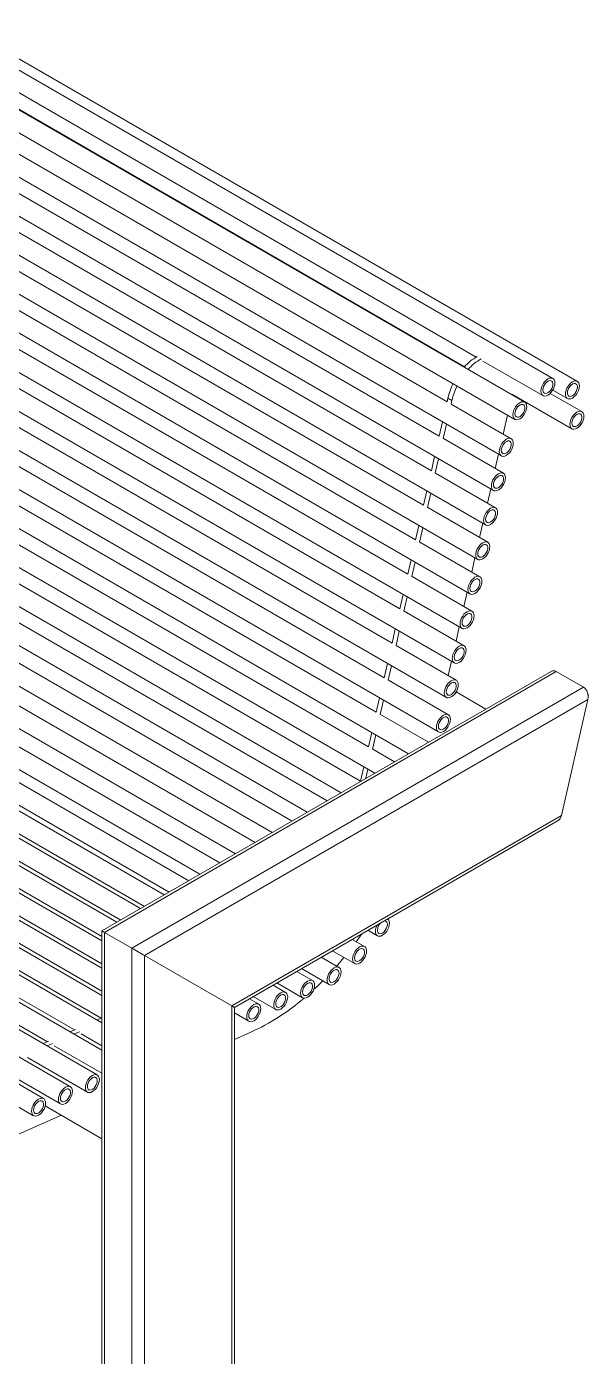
# Model space of a CAD drawing. Header units: inches. Extents: x -7 to 178, y -2 to 125.
# Drawn here: x 160.79 to 171.22, y 39.58 to 64.25 of the extents above; entities that cross this region are included whole.
import ezdxf

# ---------------------------------------------------------------- set-up
doc = ezdxf.new("R2010")
doc.units = ezdxf.units.IN
doc.layers.add('ZANO_R', color=7, linetype='Continuous', lineweight=0)

msp = doc.modelspace()

# ---------------------------------------------------------------- linework, layer by layer
at = {"layer": 'ZANO_R'}
for p, q in [((170.56084, 57.72294), (139.38139, 75.72245)), ((171.01549, 57.66961), (139.83604, 75.66913)), ((170.03983, 57.28307), (138.86038, 75.28259)), ((138.67666, 74.96435), (169.85612, 56.96484)), ((138.42575, 74.28595), (169.6052, 56.28644)), ((138.27986, 73.64576), (169.45931, 55.64625)), ((138.13396, 73.00557), (169.31341, 55.00606)), ((137.98807, 72.36538), (169.16752, 54.36586)), ((137.84218, 71.72518), (169.02163, 53.72567)), ((137.69629, 71.08499), (168.87574, 53.08548)), ((137.5504, 70.4448), (168.72985, 52.44528)), ((137.4045, 69.80461), (168.58395, 51.80509)), ((137.25861, 69.16441), (168.43806, 51.1649)), ((137.11272, 68.52422), (167.88359, 50.76057)), ((136.96683, 67.88403), (167.25616, 50.39837)), ((136.82093, 67.24384), (166.62873, 50.03616)), ((136.6751, 66.60475), (166.00229, 49.67452)), ((165.72029, 49.51172), (136.64329, 66.29752)), ((136.45958, 65.97928), (165.3528, 49.29958)), ((165.03527, 49.11627), (136.30875, 65.69973)), ((164.37638, 48.73591), (135.88532, 65.18345)), ((136.12504, 65.3815), (164.66778, 48.90413)), ((163.80296, 48.40488), (135.41111, 64.79514)), ((163.34582, 48.14097), (134.9198, 64.55097)), ((162.90642, 47.88732), (134.42033, 64.33199)), ((162.46703, 47.63366), (133.92085, 64.11302)), ((162.18968, 46.77913), (132.92189, 63.67507)), ((162.18968, 47.28645), (133.42137, 63.89404)), ((162.18968, 46.27182), (132.42241, 63.45609)), ((159.63135, 63.60811), (169.1378, 58.12015)), ((162.18968, 45.7645), (131.92293, 63.23712)), ((162.18968, 45.25718), (131.42346, 63.01814)), ((160.1699, 62.99336), (168.92138, 57.94124)), ((162.10343, 44.79965), (130.92398, 62.79917)), ((168.59664, 57.29296), (159.04314, 62.80808)), ((161.60395, 44.58068), (130.4245, 62.58019)), ((161.10447, 44.3617), (129.92502, 62.36122)), ((168.45075, 56.65276), (158.89724, 62.16788)), ((168.30486, 56.01257), (158.75135, 61.52769)), ((168.15896, 55.37238), (158.60546, 60.8875)), ((168.01307, 54.73219), (158.45957, 60.24731)), ((167.86718, 54.09199), (158.31368, 59.60711)), ((167.72129, 53.4518), (158.16778, 58.96692)), ((167.5754, 52.81161), (158.02189, 58.32673)), ((169.26357, 58.04755), (170.37713, 57.40471)), ((167.4295, 52.17142), (157.876, 57.68654)), ((170.55954, 57.50854), (170.83177, 57.35138)), ((168.61195, 57.36015), (168.59659, 57.29274)), ((168.68619, 57.31729), (168.61195, 57.36015)), ((168.68619, 57.31729), (168.67083, 57.24988)), ((169.78891, 56.60467), (168.67536, 57.24751)), ((169.80213, 57.43279), (170.91568, 56.78995)), ((169.80409, 57.41916), (169.80661, 57.43021)), ((171.09939, 57.10819), (170.51211, 57.44721)), ((167.28361, 51.53122), (157.73011, 57.04634)), ((169.63829, 56.69162), (169.71864, 57.0442)), ((168.51119, 56.918), (168.4507, 56.65255)), ((168.58543, 56.87514), (168.52494, 56.60969)), ((169.64302, 55.96448), (168.52947, 56.60732)), ((167.13772, 50.89103), (157.58422, 56.40615)), ((168.3653, 56.2778), (168.30481, 56.01235)), ((169.4924, 56.05143), (169.55284, 56.31666)), ((168.43954, 56.23495), (168.37904, 55.9695)), ((166.99183, 50.25084), (157.43832, 55.76596)), ((169.49713, 55.32429), (168.38357, 55.96713)), ((168.21941, 55.63761), (168.15891, 55.37216)), ((168.29364, 55.59476), (168.23315, 55.3293)), ((169.34651, 55.41124), (169.40695, 55.67647)), ((169.35123, 54.6841), (168.23768, 55.32693)), ((166.36977, 49.88667), (157.29249, 55.12687)), ((169.20062, 54.77104), (169.26106, 55.03628)), ((168.07352, 54.99742), (168.01302, 54.73197)), ((168.14775, 54.95456), (168.08726, 54.68911)), ((169.20534, 54.0439), (168.09179, 54.68674)), ((167.92762, 54.35723), (167.86713, 54.09178)), ((168.00186, 54.31437), (167.94137, 54.04892)), ((169.05473, 54.13085), (169.11517, 54.39609)), ((169.05945, 53.40371), (167.9459, 54.04655)), ((167.78173, 53.71703), (167.72124, 53.45158)), ((167.85597, 53.67418), (167.79548, 53.40873)), ((168.90883, 53.49066), (168.96928, 53.75589)), ((168.91356, 52.76352), (167.80001, 53.40636)), ((156.13528, 53.06911), (164.0089, 48.52376)), ((167.63584, 53.07684), (167.57535, 52.81139)), ((168.76294, 52.85047), (168.82338, 53.1157)), ((167.71008, 53.03399), (167.64958, 52.76853)), ((155.66107, 52.6808), (163.43548, 48.19273)), ((168.76767, 52.12333), (167.65411, 52.76616)), ((155.16977, 52.43662), (162.97834, 47.92883)), ((167.48995, 52.43665), (167.42945, 52.1712)), ((167.56418, 52.39379), (167.50369, 52.12834)), ((168.61705, 52.21027), (168.67749, 52.47551)), ((154.67029, 52.21765), (162.53894, 47.67517)), ((170.52945, 52.28799), (162.18968, 47.47355)), ((162.23888, 47.44515), (170.62397, 52.28576)), ((168.62177, 51.48313), (167.50822, 52.12597)), ((171.12878, 51.99434), (170.62397, 52.28576)), ((154.17081, 51.99867), (162.18968, 47.36948)), ((162.74369, 47.15373), (171.12878, 51.99434)), ((169.31809, 51.58869), (168.76561, 51.90764)), ((171.18021, 51.94386), (171.18032, 51.94379)), ((171.18026, 51.94377), (171.18032, 51.94379)), ((171.18032, 51.94379), (171.18043, 51.94351)), ((171.21336, 51.85772), (171.21986, 51.84079)), ((171.21576, 51.83986), (171.21986, 51.84079)), ((171.21986, 51.84079), (171.21668, 51.82685)), ((153.67133, 51.7797), (162.18968, 46.86216)), ((162.98124, 47.01657), (171.21157, 51.76783)), ((167.34406, 51.79646), (167.28356, 51.53101)), ((167.41829, 51.7536), (167.3578, 51.48815)), ((170.72117, 49.61591), (171.21157, 51.76783)), ((152.67238, 51.34175), (162.17711, 45.85478)), ((153.17186, 51.56072), (162.18968, 46.35485)), ((168.25108, 50.97272), (167.36233, 51.48578)), ((152.1729, 51.12277), (161.67763, 45.63581)), ((167.19816, 51.15626), (167.13767, 50.89081)), ((167.2724, 51.11341), (167.21191, 50.84796)), ((151.67342, 50.9038), (161.17815, 45.41683)), ((167.62365, 50.61051), (167.21644, 50.84559)), ((167.05227, 50.51607), (166.99178, 50.25062)), ((167.12651, 50.47322), (167.08723, 50.30084)), ((164.59961, 46.08201), (170.72117, 49.61591)), ((164.64881, 46.05359), (170.66092, 49.52431)), ((162.18968, 47.47355), (162.18968, 34.82898)), ((162.23888, 47.44515), (162.74369, 47.15373)), ((162.23888, 34.80058), (162.23888, 47.44515)), ((167.1272, 47.48433), (167.30449, 47.38199)), ((162.74369, 34.50916), (162.74369, 47.15373)), ((167.06477, 47.18394), (166.8358, 47.31611)), ((162.98124, 47.01657), (164.59961, 46.08201)), ((162.98124, 34.50916), (162.98124, 47.01657)), ((166.59056, 46.79563), (166.26238, 46.98508)), ((166.46832, 47.10397), (166.88106, 46.8657)), ((166.09925, 46.55145), (165.80524, 46.72118)), ((165.8949, 46.77294), (166.40685, 46.4774)), ((165.59978, 46.33248), (165.36584, 46.46752)), ((165.43776, 46.50904), (165.91554, 46.23322)), ((165.1003, 46.1135), (164.92645, 46.21386)), ((164.99836, 46.25538), (165.41606, 46.01424)), ((164.64881, 46.05359), (164.59961, 46.08201)), ((164.59961, 35.44342), (164.59961, 46.08201)), ((164.64881, 35.47182), (164.64881, 46.05359)), ((164.64881, 45.94986), (164.91659, 45.79527)), ((162.18968, 45.86029), (162.09536, 45.81895)), ((162.18968, 45.78489), (162.1696, 45.77609)), ((161.20008, 45.42644), (161.09641, 45.381)), ((161.69955, 45.64542), (161.59588, 45.59997)), ((161.77379, 45.60256), (161.67012, 45.55711)), ((161.80512, 45.56221), (162.18968, 45.34021)), ((164.64881, 45.45991), (164.95189, 45.59278)), ((161.27431, 45.38359), (161.17064, 45.33814)), ((161.30564, 45.34324), (162.18968, 44.83289)), ((160.80617, 45.12426), (161.91972, 44.48142)), ((159.80721, 44.68631), (160.92076, 44.04347)), ((160.30669, 44.90529), (161.42024, 44.26245)), ((161.13548, 44.22474), (162.18968, 43.61617)), ((158.05888, 42.57084), (161.43587, 44.05133))]:
    msp.add_line(p, q, dxfattribs=at)
at = {"layer": 'ZANO_R', "flags": 128}
for points in [[(170.33907, 57.48883), (170.34232, 57.45732), (170.35193, 57.43116), (170.36741, 57.41165), (170.38798, 57.39977), (170.41261, 57.39612), (170.44007, 57.40088), (170.46898, 57.4138), (170.49789, 57.43425), (170.52535, 57.4612), (170.54998, 57.49329), (170.57055, 57.52892), (170.58603, 57.5663), (170.59564, 57.60356), (170.5989, 57.63882), (170.59564, 57.67032), (170.58603, 57.69648), (170.57055, 57.71599), (170.54998, 57.72787), (170.52535, 57.73153), (170.49789, 57.72677), (170.46898, 57.71384), (170.44007, 57.69339), (170.41261, 57.66645), (170.38798, 57.63435), (170.36741, 57.59872), (170.35193, 57.56134), (170.34232, 57.52409), (170.33907, 57.48883)], [(170.37619, 57.51025), (170.37963, 57.48333), (170.38969, 57.46237), (170.40564, 57.44894), (170.42629, 57.44403), (170.4501, 57.44801), (170.47531, 57.46057), (170.50006, 57.48079), (170.5225, 57.50717), (170.54096, 57.53775), (170.5541, 57.57027), (170.56091, 57.6023), (170.56091, 57.63148), (170.5541, 57.65565), (170.54096, 57.673), (170.5225, 57.68226), (170.50006, 57.68273), (170.47531, 57.67439), (170.4501, 57.65784), (170.42629, 57.63432), (170.40564, 57.60557), (170.38969, 57.57373), (170.37963, 57.54115), (170.37619, 57.51025)], [(170.79372, 57.4355), (170.79697, 57.404), (170.80658, 57.37783), (170.82206, 57.35833), (170.84263, 57.34645), (170.86726, 57.34279), (170.89472, 57.34755), (170.92363, 57.36048), (170.95254, 57.38093), (170.98, 57.40787), (171.00463, 57.43997), (171.0252, 57.4756), (171.04068, 57.51298), (171.05029, 57.55023), (171.05354, 57.58549), (171.05029, 57.617), (171.04068, 57.64316), (171.0252, 57.66267), (171.00463, 57.67455), (170.98, 57.6782), (170.95254, 57.67345), (170.92363, 57.66052), (170.89472, 57.64007), (170.86726, 57.61312), (170.84263, 57.58103), (170.82206, 57.5454), (170.80658, 57.50802), (170.79697, 57.47076), (170.79372, 57.4355)], [(170.83083, 57.45693), (170.83428, 57.43), (170.84434, 57.40905), (170.86029, 57.39562), (170.88094, 57.39071), (170.90475, 57.39468), (170.92996, 57.40725), (170.95471, 57.42747), (170.97714, 57.45385), (170.99561, 57.48443), (171.00874, 57.51694), (171.01556, 57.54898), (171.01556, 57.57816), (171.00874, 57.60232), (170.99561, 57.61968), (170.97714, 57.62893), (170.95471, 57.62941), (170.92996, 57.62106), (170.90475, 57.60451), (170.88094, 57.581), (170.86029, 57.55225), (170.84434, 57.5204), (170.83428, 57.48782), (170.83083, 57.45693)], [(169.81806, 57.04896), (169.82131, 57.01746), (169.83092, 56.99129), (169.8464, 56.97178), (169.86697, 56.95991), (169.8916, 56.95625), (169.91906, 56.96101), (169.94797, 56.97394), (169.97688, 56.99439), (170.00434, 57.02133), (170.02897, 57.05343), (170.04954, 57.08906), (170.06502, 57.12644), (170.07463, 57.16369), (170.07789, 57.19895), (170.07463, 57.23046), (170.06502, 57.25662), (170.04954, 57.27613), (170.02897, 57.28801), (170.00434, 57.29166), (169.97688, 57.2869), (169.94797, 57.27398), (169.91906, 57.25353), (169.8916, 57.22658), (169.86697, 57.19449), (169.8464, 57.15886), (169.83092, 57.12148), (169.82131, 57.08422), (169.81806, 57.04896)], [(169.85518, 57.07039), (169.85862, 57.04346), (169.86869, 57.02251), (169.88463, 57.00908), (169.90528, 57.00417), (169.92909, 57.00814), (169.9543, 57.0207), (169.97905, 57.04093), (170.00149, 57.0673), (170.01995, 57.09789), (170.03309, 57.1304), (170.0399, 57.16244), (170.0399, 57.19162), (170.03309, 57.21578), (170.01995, 57.23314), (170.00149, 57.24239), (169.97905, 57.24287), (169.9543, 57.23452), (169.92909, 57.21797), (169.90528, 57.19445), (169.88463, 57.16571), (169.86869, 57.13386), (169.85862, 57.10128), (169.85518, 57.07039)], [(170.87762, 56.87407), (170.88088, 56.84257), (170.89048, 56.81641), (170.90596, 56.7969), (170.92653, 56.78502), (170.95117, 56.78137), (170.97862, 56.78612), (171.00753, 56.79905), (171.03644, 56.8195), (171.0639, 56.84645), (171.08853, 56.87854), (171.1091, 56.91417), (171.12458, 56.95155), (171.13419, 56.9888), (171.13745, 57.02407), (171.13419, 57.05557), (171.12458, 57.08173), (171.1091, 57.10124), (171.08853, 57.11312), (171.0639, 57.11677), (171.03644, 57.11202), (171.00753, 57.09909), (170.97862, 57.07864), (170.95117, 57.05169), (170.92653, 57.0196), (170.90596, 56.98397), (170.89048, 56.94659), (170.88088, 56.90934), (170.87762, 56.87407)], [(170.91474, 56.8955), (170.91818, 56.86857), (170.92825, 56.84762), (170.9442, 56.83419), (170.96484, 56.82928), (170.98865, 56.83325), (171.01387, 56.84582), (171.03861, 56.86604), (171.06105, 56.89242), (171.07952, 56.923), (171.09265, 56.95551), (171.09947, 56.98755), (171.09947, 57.01673), (171.09265, 57.0409), (171.07952, 57.05825), (171.06105, 57.06751), (171.03861, 57.06798), (171.01387, 57.05963), (170.98865, 57.04309), (170.96484, 57.01957), (170.9442, 56.99082), (170.92825, 56.95897), (170.91818, 56.9264), (170.91474, 56.8955)], [(169.56714, 56.37056), (169.5704, 56.33906), (169.58001, 56.3129), (169.59548, 56.29338), (169.61605, 56.28151), (169.64069, 56.27785), (169.66815, 56.28261), (169.69705, 56.29554), (169.72596, 56.31599), (169.75342, 56.34293), (169.77805, 56.37503), (169.79863, 56.41066), (169.8141, 56.44804), (169.82371, 56.48529), (169.82697, 56.52055), (169.82371, 56.55206), (169.8141, 56.57822), (169.79863, 56.59773), (169.77805, 56.60961), (169.75342, 56.61326), (169.72596, 56.6085), (169.69705, 56.59558), (169.66815, 56.57513), (169.64069, 56.54818), (169.61605, 56.51609), (169.59548, 56.48046), (169.58001, 56.44308), (169.5704, 56.40582), (169.56714, 56.37056)], [(169.60426, 56.39199), (169.6077, 56.36506), (169.61777, 56.34411), (169.63372, 56.33068), (169.65436, 56.32577), (169.67817, 56.32974), (169.70339, 56.34231), (169.72813, 56.36253), (169.75057, 56.38891), (169.76904, 56.41949), (169.78217, 56.452), (169.78899, 56.48404), (169.78899, 56.51322), (169.78217, 56.53738), (169.76904, 56.55474), (169.75057, 56.56399), (169.72813, 56.56447), (169.70339, 56.55612), (169.67817, 56.53957), (169.65436, 56.51605), (169.63372, 56.48731), (169.61777, 56.45546), (169.6077, 56.42288), (169.60426, 56.39199)], [(169.42125, 55.73037), (169.42451, 55.69886), (169.43411, 55.6727), (169.44959, 55.65319), (169.47016, 55.64131), (169.49479, 55.63766), (169.52225, 55.64242), (169.55116, 55.65534), (169.58007, 55.67579), (169.60753, 55.70274), (169.63216, 55.73483), (169.65273, 55.77046), (169.66821, 55.80784), (169.67782, 55.8451), (169.68108, 55.88036), (169.67782, 55.91186), (169.66821, 55.93803), (169.65273, 55.95754), (169.63216, 55.96942), (169.60753, 55.97307), (169.58007, 55.96831), (169.55116, 55.95539), (169.52225, 55.93493), (169.49479, 55.90799), (169.47016, 55.87589), (169.44959, 55.84026), (169.43411, 55.80289), (169.42451, 55.76563), (169.42125, 55.73037)], [(169.45837, 55.75179), (169.46181, 55.72487), (169.47188, 55.70392), (169.48782, 55.69049), (169.50847, 55.68558), (169.53228, 55.68955), (169.5575, 55.70211), (169.58224, 55.72233), (169.60468, 55.74871), (169.62315, 55.77929), (169.63628, 55.81181), (169.64309, 55.84384), (169.64309, 55.87303), (169.63628, 55.89719), (169.62315, 55.91455), (169.60468, 55.9238), (169.58224, 55.92427), (169.5575, 55.91593), (169.53228, 55.89938), (169.50847, 55.87586), (169.48782, 55.84711), (169.47188, 55.81527), (169.46181, 55.78269), (169.45837, 55.75179)], [(169.27536, 55.09017), (169.27861, 55.05867), (169.28822, 55.03251), (169.3037, 55.013), (169.32427, 55.00112), (169.3489, 54.99747), (169.37636, 55.00222), (169.40527, 55.01515), (169.43418, 55.0356), (169.46164, 55.06255), (169.48627, 55.09464), (169.50684, 55.13027), (169.52232, 55.16765), (169.53193, 55.20491), (169.53518, 55.24017), (169.53193, 55.27167), (169.52232, 55.29783), (169.50684, 55.31734), (169.48627, 55.32922), (169.46164, 55.33288), (169.43418, 55.32812), (169.40527, 55.31519), (169.37636, 55.29474), (169.3489, 55.26779), (169.32427, 55.2357), (169.3037, 55.20007), (169.28822, 55.16269), (169.27861, 55.12544), (169.27536, 55.09017)], [(169.31247, 55.1116), (169.31592, 55.08468), (169.32598, 55.06372), (169.34193, 55.05029), (169.36258, 55.04538), (169.38639, 55.04936), (169.4116, 55.06192), (169.43635, 55.08214), (169.45878, 55.10852), (169.47725, 55.1391), (169.49038, 55.17161), (169.4972, 55.20365), (169.4972, 55.23283), (169.49038, 55.257), (169.47725, 55.27435), (169.45878, 55.28361), (169.43635, 55.28408), (169.4116, 55.27574), (169.38639, 55.25919), (169.36258, 55.23567), (169.34193, 55.20692), (169.32598, 55.17508), (169.31592, 55.1425), (169.31247, 55.1116)], [(169.12946, 54.44998), (169.13272, 54.41848), (169.14233, 54.39232), (169.15781, 54.37281), (169.17838, 54.36093), (169.20301, 54.35727), (169.23047, 54.36203), (169.25938, 54.37496), (169.28829, 54.39541), (169.31575, 54.42236), (169.34038, 54.45445), (169.36095, 54.49008), (169.37643, 54.52746), (169.38604, 54.56471), (169.38929, 54.59998), (169.38604, 54.63148), (169.37643, 54.65764), (169.36095, 54.67715), (169.34038, 54.68903), (169.31575, 54.69268), (169.28829, 54.68793), (169.25938, 54.675), (169.23047, 54.65455), (169.20301, 54.6276), (169.17838, 54.59551), (169.15781, 54.55988), (169.14233, 54.5225), (169.13272, 54.48524), (169.12946, 54.44998)], [(169.16658, 54.47141), (169.17002, 54.44448), (169.18009, 54.42353), (169.19604, 54.4101), (169.21669, 54.40519), (169.2405, 54.40916), (169.26571, 54.42173), (169.29045, 54.44195), (169.31289, 54.46833), (169.33136, 54.49891), (169.34449, 54.53142), (169.35131, 54.56346), (169.35131, 54.59264), (169.34449, 54.61681), (169.33136, 54.63416), (169.31289, 54.64342), (169.29045, 54.64389), (169.26571, 54.63554), (169.2405, 54.619), (169.21669, 54.59548), (169.19604, 54.56673), (169.18009, 54.53489), (169.17002, 54.50231), (169.16658, 54.47141)], [(168.98357, 53.80979), (168.98683, 53.77829), (168.99644, 53.75212), (169.01192, 53.73261), (169.03249, 53.72074), (169.05712, 53.71708), (169.08458, 53.72184), (169.11349, 53.73477), (169.14239, 53.75522), (169.16985, 53.78216), (169.19449, 53.81426), (169.21506, 53.84989), (169.23054, 53.88727), (169.24014, 53.92452), (169.2434, 53.95978), (169.24014, 53.99129), (169.23054, 54.01745), (169.21506, 54.03696), (169.19449, 54.04884), (169.16985, 54.05249), (169.14239, 54.04773), (169.11349, 54.03481), (169.08458, 54.01436), (169.05712, 53.98741), (169.03249, 53.95532), (169.01192, 53.91969), (168.99644, 53.88231), (168.98683, 53.84505), (168.98357, 53.80979)], [(169.02069, 53.83122), (169.02413, 53.80429), (169.0342, 53.78334), (169.05015, 53.76991), (169.07079, 53.765), (169.09461, 53.76897), (169.11982, 53.78153), (169.14456, 53.80176), (169.167, 53.82813), (169.18547, 53.85872), (169.1986, 53.89123), (169.20542, 53.92327), (169.20542, 53.95245), (169.1986, 53.97661), (169.18547, 53.99397), (169.167, 54.00322), (169.14456, 54.0037), (169.11982, 53.99535), (169.09461, 53.9788), (169.07079, 53.95528), (169.05015, 53.92654), (169.0342, 53.89469), (169.02413, 53.86211), (169.02069, 53.83122)], [(168.83768, 53.1696), (168.84094, 53.13809), (168.85055, 53.11193), (168.86602, 53.09242), (168.88659, 53.08054), (168.91123, 53.07689), (168.93869, 53.08165), (168.96759, 53.09457), (168.9965, 53.11502), (169.02396, 53.14197), (169.04859, 53.17406), (169.06917, 53.20969), (169.08464, 53.24707), (169.09425, 53.28433), (169.09751, 53.31959), (169.09425, 53.35109), (169.08464, 53.37726), (169.06917, 53.39677), (169.04859, 53.40864), (169.02396, 53.4123), (168.9965, 53.40754), (168.96759, 53.39461), (168.93869, 53.37416), (168.91123, 53.34722), (168.88659, 53.31512), (168.86602, 53.27949), (168.85055, 53.24211), (168.84094, 53.20486), (168.83768, 53.1696)], [(168.8748, 53.19102), (168.87824, 53.1641), (168.88831, 53.14315), (168.90426, 53.12972), (168.9249, 53.1248), (168.94871, 53.12878), (168.97393, 53.14134), (168.99867, 53.16156), (169.02111, 53.18794), (169.03958, 53.21852), (169.05271, 53.25104), (169.05953, 53.28307), (169.05953, 53.31226), (169.05271, 53.33642), (169.03958, 53.35377), (169.02111, 53.36303), (168.99867, 53.3635), (168.97393, 53.35516), (168.94871, 53.33861), (168.9249, 53.31509), (168.90426, 53.28634), (168.88831, 53.2545), (168.87824, 53.22192), (168.8748, 53.19102)], [(168.69179, 52.5294), (168.69505, 52.4979), (168.70465, 52.47174), (168.72013, 52.45223), (168.7407, 52.44035), (168.76533, 52.4367), (168.79279, 52.44145), (168.8217, 52.45438), (168.85061, 52.47483), (168.87807, 52.50178), (168.9027, 52.53387), (168.92327, 52.5695), (168.93875, 52.60688), (168.94836, 52.64414), (168.95162, 52.6794), (168.94836, 52.7109), (168.93875, 52.73706), (168.92327, 52.75657), (168.9027, 52.76845), (168.87807, 52.77211), (168.85061, 52.76735), (168.8217, 52.75442), (168.79279, 52.73397), (168.76533, 52.70702), (168.7407, 52.67493), (168.72013, 52.6393), (168.70465, 52.60192), (168.69505, 52.56467), (168.69179, 52.5294)], [(168.72891, 52.55083), (168.73235, 52.52391), (168.74242, 52.50295), (168.75836, 52.48952), (168.77901, 52.48461), (168.80282, 52.48859), (168.82803, 52.50115), (168.85278, 52.52137), (168.87522, 52.54775), (168.89369, 52.57833), (168.90682, 52.61084), (168.91363, 52.64288), (168.91363, 52.67206), (168.90682, 52.69623), (168.89369, 52.71358), (168.87522, 52.72284), (168.85278, 52.72331), (168.82803, 52.71496), (168.80282, 52.69842), (168.77901, 52.6749), (168.75836, 52.64615), (168.74242, 52.61431), (168.73235, 52.58173), (168.72891, 52.55083)], [(168.5459, 51.88921), (168.54915, 51.85771), (168.55876, 51.83155), (168.57424, 51.81204), (168.59481, 51.80016), (168.61944, 51.7965), (168.6469, 51.80126), (168.67581, 51.81419), (168.70472, 51.83464), (168.73218, 51.86159), (168.75681, 51.89368), (168.77738, 51.92931), (168.79286, 51.96669), (168.80247, 52.00394), (168.80572, 52.03921), (168.80247, 52.07071), (168.79286, 52.09687), (168.77738, 52.11638), (168.75681, 52.12826), (168.73218, 52.13191), (168.70472, 52.12716), (168.67581, 52.11423), (168.6469, 52.09378), (168.61944, 52.06683), (168.59481, 52.03474), (168.57424, 51.99911), (168.55876, 51.96173), (168.54915, 51.92447), (168.5459, 51.88921)], [(168.58301, 51.91064), (168.58646, 51.88371), (168.59652, 51.86276), (168.61247, 51.84933), (168.63312, 51.84442), (168.65693, 51.84839), (168.68214, 51.86096), (168.70689, 51.88118), (168.72932, 51.90756), (168.74779, 51.93814), (168.76092, 51.97065), (168.76774, 52.00269), (168.76774, 52.03187), (168.76092, 52.05604), (168.74779, 52.07339), (168.72932, 52.08265), (168.70689, 52.08312), (168.68214, 52.07477), (168.65693, 52.05823), (168.63312, 52.03471), (168.61247, 52.00596), (168.59652, 51.97411), (168.58646, 51.94154), (168.58301, 51.91064)], [(168.4, 51.24902), (168.40326, 51.21752), (168.41287, 51.19135), (168.42835, 51.17184), (168.44892, 51.15997), (168.47355, 51.15631), (168.50101, 51.16107), (168.52992, 51.174), (168.55883, 51.19445), (168.58629, 51.22139), (168.61092, 51.25349), (168.63149, 51.28912), (168.64697, 51.3265), (168.65658, 51.36375), (168.65983, 51.39901), (168.65658, 51.43052), (168.64697, 51.45668), (168.63149, 51.47619), (168.61092, 51.48807), (168.58629, 51.49172), (168.55883, 51.48696), (168.52992, 51.47404), (168.50101, 51.45359), (168.47355, 51.42664), (168.44892, 51.39455), (168.42835, 51.35892), (168.41287, 51.32154), (168.40326, 51.28428), (168.4, 51.24902)], [(168.43712, 51.27045), (168.44056, 51.24352), (168.45063, 51.22257), (168.46658, 51.20914), (168.48723, 51.20423), (168.51104, 51.2082), (168.53625, 51.22076), (168.56099, 51.24099), (168.58343, 51.26736), (168.6019, 51.29795), (168.61503, 51.33046), (168.62185, 51.3625), (168.62185, 51.39168), (168.61503, 51.41584), (168.6019, 51.4332), (168.58343, 51.44245), (168.56099, 51.44293), (168.53625, 51.43458), (168.51104, 51.41803), (168.48723, 51.39451), (168.46658, 51.36577), (168.45063, 51.33392), (168.44056, 51.30134), (168.43712, 51.27045)], [(167.26643, 47.46611), (167.26969, 47.4346), (167.2793, 47.40844), (167.29477, 47.38893), (167.31534, 47.37705), (167.33998, 47.3734), (167.36744, 47.37816), (167.39635, 47.39108), (167.42525, 47.41153), (167.45271, 47.43848), (167.47735, 47.47057), (167.49792, 47.5062), (167.51339, 47.54358), (167.523, 47.58084), (167.52626, 47.6161), (167.523, 47.6476), (167.51339, 47.67377), (167.49792, 47.69328), (167.49426, 47.69623)], [(167.30355, 47.48753), (167.30699, 47.46061), (167.31706, 47.43966), (167.33301, 47.42623), (167.35365, 47.42132), (167.37747, 47.42529), (167.40268, 47.43785), (167.42742, 47.45807), (167.44986, 47.48445), (167.46833, 47.51503), (167.48146, 47.54755), (167.48828, 47.57958), (167.48828, 47.60877), (167.48146, 47.63293), (167.46833, 47.65029), (167.44986, 47.65954), (167.43268, 47.66068)], [(166.91066, 47.2729), (166.92564, 47.29337), (167.01579, 47.42002)], [(166.843, 46.94982), (166.84625, 46.91832), (166.85586, 46.89216), (166.87134, 46.87265), (166.89191, 46.86077), (166.91654, 46.85712), (166.944, 46.86187), (166.97291, 46.8748), (167.00182, 46.89525), (167.02928, 46.9222), (167.05391, 46.95429), (167.07448, 46.98992), (167.08996, 47.0273), (167.09957, 47.06455), (167.10283, 47.09982), (167.09957, 47.13132), (167.08996, 47.15748), (167.07448, 47.17699), (167.05391, 47.18887), (167.02928, 47.19252), (167.00182, 47.18777), (166.97291, 47.17484), (166.944, 47.15439), (166.91654, 47.12744), (166.89191, 47.09535), (166.87134, 47.05972), (166.85586, 47.02234), (166.84625, 46.98508), (166.843, 46.94982)], [(166.88012, 46.97125), (166.88356, 46.94433), (166.89362, 46.92337), (166.90957, 46.90994), (166.93022, 46.90503), (166.95403, 46.909), (166.97924, 46.92157), (167.00399, 46.94179), (167.02642, 46.96817), (167.04489, 46.99875), (167.05802, 47.03126), (167.06484, 47.0633), (167.06484, 47.09248), (167.05802, 47.11665), (167.04489, 47.134), (167.02642, 47.14326), (167.00399, 47.14373), (166.97924, 47.13538), (166.95403, 47.11884), (166.93022, 47.09532), (166.90957, 47.06657), (166.89362, 47.03473), (166.88356, 47.00215), (166.88012, 46.97125)], [(166.54701, 46.82077), (166.56751, 46.84415), (166.68281, 46.98015)], [(166.36879, 46.56152), (166.37205, 46.53001), (166.38165, 46.50385), (166.39713, 46.48434), (166.4177, 46.47246), (166.44234, 46.46881), (166.4698, 46.47357), (166.4987, 46.48649), (166.52761, 46.50694), (166.55507, 46.53389), (166.5797, 46.56598), (166.60027, 46.60161), (166.61575, 46.63899), (166.62536, 46.67625), (166.62862, 46.71151), (166.62536, 46.74301), (166.61575, 46.76918), (166.60027, 46.78869), (166.5797, 46.80056), (166.55507, 46.80422), (166.52761, 46.79946), (166.4987, 46.78653), (166.4698, 46.76608), (166.44234, 46.73914), (166.4177, 46.70704), (166.39713, 46.67141), (166.38165, 46.63403), (166.37205, 46.59678), (166.36879, 46.56152)], [(166.40591, 46.58294), (166.40935, 46.55602), (166.41942, 46.53506), (166.43537, 46.52163), (166.45601, 46.51672), (166.47982, 46.5207), (166.50504, 46.53326), (166.52978, 46.55348), (166.55222, 46.57986), (166.57069, 46.61044), (166.58382, 46.64296), (166.59064, 46.67499), (166.59064, 46.70418), (166.58382, 46.72834), (166.57069, 46.74569), (166.55222, 46.75495), (166.52978, 46.75542), (166.50504, 46.74708), (166.47982, 46.73053), (166.45601, 46.70701), (166.43537, 46.67826), (166.41942, 46.64642), (166.40935, 46.61384), (166.40591, 46.58294)], [(165.87748, 46.31734), (165.88074, 46.28584), (165.89035, 46.25967), (165.90583, 46.24016), (165.9264, 46.22828), (165.95103, 46.22463), (165.97849, 46.22939), (166.0074, 46.24231), (166.03631, 46.26276), (166.06377, 46.28971), (166.0884, 46.32181), (166.10897, 46.35743), (166.12445, 46.39481), (166.13406, 46.43207), (166.13731, 46.46733), (166.13406, 46.49884), (166.12445, 46.525), (166.10897, 46.54451), (166.0884, 46.55639), (166.06377, 46.56004), (166.03631, 46.55528), (166.0074, 46.54236), (165.97849, 46.52191), (165.95103, 46.49496), (165.9264, 46.46287), (165.90583, 46.42724), (165.89035, 46.38986), (165.88074, 46.3526), (165.87748, 46.31734)], [(165.9146, 46.33877), (165.91804, 46.31184), (165.92811, 46.29089), (165.94406, 46.27746), (165.96471, 46.27255), (165.98852, 46.27652), (166.01373, 46.28908), (166.03847, 46.3093), (166.06091, 46.33568), (166.07938, 46.36626), (166.09251, 46.39878), (166.09933, 46.43082), (166.09933, 46.46), (166.09251, 46.48416), (166.07938, 46.50152), (166.06091, 46.51077), (166.03847, 46.51124), (166.01373, 46.5029), (165.98852, 46.48635), (165.96471, 46.46283), (165.94406, 46.43409), (165.92811, 46.40224), (165.91804, 46.36966), (165.9146, 46.33877)], [(166.12015, 46.38289), (166.18288, 46.44169), (166.28905, 46.5454)], [(165.37801, 46.09836), (165.38126, 46.06686), (165.39087, 46.0407), (165.40635, 46.02119), (165.42692, 46.00931), (165.45155, 46.00566), (165.47901, 46.01041), (165.50792, 46.02334), (165.53683, 46.04379), (165.56429, 46.07074), (165.58892, 46.10283), (165.60949, 46.13846), (165.62497, 46.17584), (165.63458, 46.2131), (165.63784, 46.24836), (165.63458, 46.27986), (165.62497, 46.30602), (165.60949, 46.32553), (165.58892, 46.33741), (165.56429, 46.34106), (165.53683, 46.33631), (165.50792, 46.32338), (165.47901, 46.30293), (165.45155, 46.27598), (165.42692, 46.24389), (165.40635, 46.20826), (165.39087, 46.17088), (165.38126, 46.13363), (165.37801, 46.09836)], [(165.41512, 46.11979), (165.41857, 46.09287), (165.42863, 46.07191), (165.44458, 46.05848), (165.46523, 46.05357), (165.48904, 46.05755), (165.51425, 46.07011), (165.539, 46.09033), (165.56143, 46.11671), (165.5799, 46.14729), (165.59303, 46.1798), (165.59985, 46.21184), (165.59985, 46.24102), (165.59303, 46.26519), (165.5799, 46.28254), (165.56143, 46.2918), (165.539, 46.29227), (165.51425, 46.28392), (165.48904, 46.26738), (165.46523, 46.24386), (165.44458, 46.21511), (165.42863, 46.18327), (165.41857, 46.15069), (165.41512, 46.11979)], [(164.87853, 45.87939), (164.88179, 45.84789), (164.89139, 45.82172), (164.90687, 45.80221), (164.92744, 45.79033), (164.95207, 45.78668), (164.97953, 45.79144), (165.00844, 45.80437), (165.03735, 45.82482), (165.06481, 45.85176), (165.08944, 45.88386), (165.11001, 45.91949), (165.12549, 45.95687), (165.1351, 45.99412), (165.13836, 46.02938), (165.1351, 46.06089), (165.12549, 46.08705), (165.11001, 46.10656), (165.08944, 46.11844), (165.06481, 46.12209), (165.03735, 46.11733), (165.00844, 46.10441), (164.97953, 46.08396), (164.95207, 46.05701), (164.92744, 46.02492), (164.90687, 45.98929), (164.89139, 45.95191), (164.88179, 45.91465), (164.87853, 45.87939)], [(164.91565, 45.90082), (164.91909, 45.87389), (164.92916, 45.85294), (164.9451, 45.83951), (164.96575, 45.8346), (164.98956, 45.83857), (165.01478, 45.85113), (165.03952, 45.87136), (165.06196, 45.89773), (165.08043, 45.92831), (165.09356, 45.96083), (165.10037, 45.99287), (165.10037, 46.02205), (165.09356, 46.04621), (165.08043, 46.06357), (165.06196, 46.07282), (165.03952, 46.0733), (165.01478, 46.06495), (164.98956, 46.0484), (164.96575, 46.02488), (164.9451, 45.99614), (164.92916, 45.96429), (164.91909, 45.93171), (164.91565, 45.90082)], [(161.88166, 44.56554), (161.88492, 44.53404), (161.89452, 44.50788), (161.91, 44.48837), (161.93057, 44.47649), (161.9552, 44.47283), (161.98266, 44.47759), (162.01157, 44.49052), (162.04048, 44.51097), (162.06794, 44.53791), (162.09257, 44.57001), (162.11314, 44.60564), (162.12862, 44.64302), (162.13823, 44.68027), (162.14149, 44.71554), (162.13823, 44.74704), (162.12862, 44.7732), (162.11314, 44.79271), (162.09257, 44.80459), (162.06794, 44.80824), (162.04048, 44.80349), (162.01157, 44.79056), (161.98266, 44.77011), (161.9552, 44.74316), (161.93057, 44.71107), (161.91, 44.67544), (161.89452, 44.63806), (161.88492, 44.6008), (161.88166, 44.56554)], [(161.91878, 44.58697), (161.92222, 44.56004), (161.93229, 44.53909), (161.94823, 44.52566), (161.96888, 44.52075), (161.99269, 44.52472), (162.01791, 44.53729), (162.04265, 44.55751), (162.06509, 44.58389), (162.08356, 44.61447), (162.09669, 44.64698), (162.1035, 44.67902), (162.1035, 44.7082), (162.09669, 44.73236), (162.08356, 44.74972), (162.06509, 44.75897), (162.04265, 44.75945), (162.01791, 44.7511), (161.99269, 44.73455), (161.96888, 44.71104), (161.94823, 44.68229), (161.93229, 44.65044), (161.92222, 44.61786), (161.91878, 44.58697)], [(161.38218, 44.34657), (161.38544, 44.31506), (161.39505, 44.2889), (161.41052, 44.26939), (161.43109, 44.25751), (161.45573, 44.25386), (161.48319, 44.25862), (161.51209, 44.27154), (161.541, 44.29199), (161.56846, 44.31894), (161.5931, 44.35103), (161.61367, 44.38666), (161.62914, 44.42404), (161.63875, 44.4613), (161.64201, 44.49656), (161.63875, 44.52806), (161.62914, 44.55423), (161.61367, 44.57373), (161.5931, 44.58561), (161.56846, 44.58927), (161.541, 44.58451), (161.51209, 44.57158), (161.48319, 44.55113), (161.45573, 44.52419), (161.43109, 44.49209), (161.41052, 44.45646), (161.39505, 44.41908), (161.38544, 44.38183), (161.38218, 44.34657)], [(161.4193, 44.36799), (161.42274, 44.34107), (161.43281, 44.32011), (161.44876, 44.30668), (161.4694, 44.30177), (161.49321, 44.30575), (161.51843, 44.31831), (161.54317, 44.33853), (161.56561, 44.36491), (161.58408, 44.39549), (161.59721, 44.42801), (161.60403, 44.46004), (161.60403, 44.48923), (161.59721, 44.51339), (161.58408, 44.53074), (161.56561, 44.54), (161.54317, 44.54047), (161.51843, 44.53213), (161.49321, 44.51558), (161.4694, 44.49206), (161.44876, 44.46331), (161.43281, 44.43147), (161.42274, 44.39889), (161.4193, 44.36799)], [(160.8827, 44.12759), (160.88596, 44.09609), (160.89557, 44.06993), (160.91105, 44.05042), (160.93162, 44.03854), (160.95625, 44.03488), (160.98371, 44.03964), (161.01262, 44.05257), (161.04152, 44.07302), (161.06898, 44.09996), (161.09362, 44.13206), (161.11419, 44.16769), (161.12966, 44.20507), (161.13927, 44.24232), (161.14253, 44.27759), (161.13927, 44.30909), (161.12966, 44.33525), (161.11419, 44.35476), (161.09362, 44.36664), (161.06898, 44.37029), (161.04152, 44.36554), (161.01262, 44.35261), (160.98371, 44.33216), (160.95625, 44.30521), (160.93162, 44.27312), (160.91105, 44.23749), (160.89557, 44.20011), (160.88596, 44.16285), (160.8827, 44.12759)], [(160.91982, 44.14902), (160.92326, 44.12209), (160.93333, 44.10114), (160.94928, 44.08771), (160.96992, 44.0828), (160.99374, 44.08677), (161.01895, 44.09934), (161.04369, 44.11956), (161.06613, 44.14594), (161.0846, 44.17652), (161.09773, 44.20903), (161.10455, 44.24107), (161.10455, 44.27025), (161.09773, 44.29441), (161.0846, 44.31177), (161.06613, 44.32103), (161.04369, 44.3215), (161.01895, 44.31315), (160.99374, 44.29661), (160.96992, 44.27309), (160.94928, 44.24434), (160.93333, 44.21249), (160.92326, 44.17992), (160.91982, 44.14902)]]:
    msp.add_lwpolyline(points, dxfattribs=at)
at = {"layer": 'ZANO_R'}
for centre, radius, start, end in [((169.64166, 57.28804), 0.97246, 119.843145, 138.449163), ((169.71589, 57.24518), 0.97246, 119.843145, 138.449163), ((169.82297, 57.0767), 1.24374, 153.704587, 166.826544), ((169.8972, 57.03384), 1.24374, 153.704587, 166.826544), ((167.5312, 47.45664), 0.26494, 151.470422, 177.953188), ((167.5071, 47.47768), 0.20379, 136.200091, 177.228797), ((163.22591, 49.38417), 4.16577, 294.476738, 310.680349)]:
    msp.add_arc(centre, radius, start, end, dxfattribs=at)
for centre, major_axis, ratio, start_param, end_param in [((170.58798, 52.12782), (-0.0287, 0.17099), 0.70619293, 5.75560398, 6.54092088), ((171.09279, 51.8364), (-0.0287, 0.17099), 0.70619293, 4.18480766, 5.75560398), ((170.60239, 49.68448), (-0.0287, 0.17099), 0.70619293, 3.39932823, 4.18480766), ((162.35766, 47.37656), (0.16798, -0.09699), 0.00007037, 2.35623512, 3.14163329), ((162.35766, 47.37656), (0.16798, -0.09699), 0.00007037, 2.35623512, 3.14155202), ((162.86247, 47.08514), (0.16798, -0.09699), 0.00007037, 0.78543879, 2.35623512), ((162.86247, 47.08514), (0.16798, -0.09699), 0.00007037, 0.7854388, 2.35623512), ((164.48083, 46.15057), (0.16798, -0.09699), 0.00007037, 0.00004063, 0.78543879)]:
    msp.add_ellipse(centre, major_axis=major_axis, ratio=ratio, start_param=start_param, end_param=end_param, dxfattribs=at)

doc.saveas('drawing.dxf')
